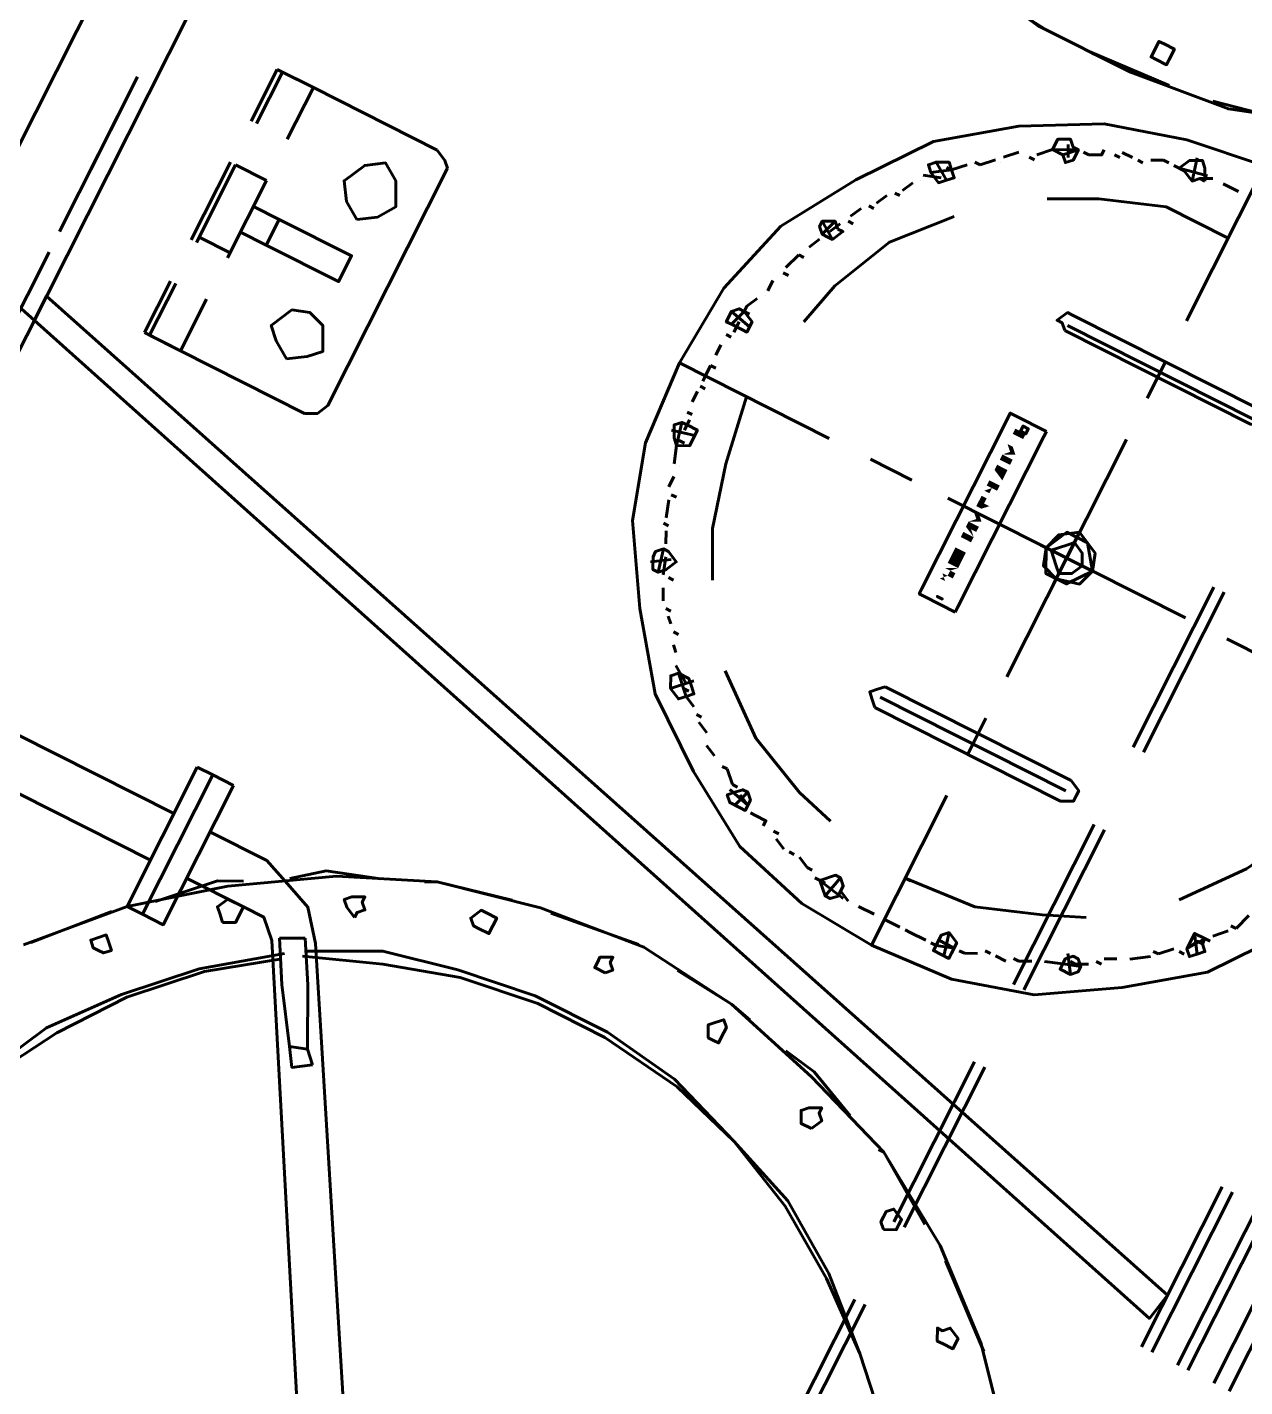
# Model space of a CAD drawing. Header units: metres. Extents: x 0 to 547597, y 0 to 1844684.
# Drawn here: x 543451.253 to 543452.124, y 1844572.332 to 1844573.304 of the extents above; entities that cross this region are included whole.
import ezdxf

# ---------------------------------------------------------------- set-up
doc = ezdxf.new("R2010")
doc.units = ezdxf.units.M
doc.layers.add('5_Thep', color=4, linetype='Continuous')
doc.layers.add('giai đoạn này', color=10, linetype='Continuous', lineweight=60)

# ---------------------------------------------------------------- blocks, each defined once
blk = doc.blocks.new('MBA220-MB')
for points in [[(810.06, 781.13), (805.92, 781.13), (805.92, 772.86), (810.06, 772.86), (810.06, 776.99)], [(830.72, 781.13), (826.59, 781.13), (826.59, 772.86), (830.72, 772.86), (830.72, 776.99)], [(851.39, 781.13), (847.25, 781.13), (847.25, 772.86), (851.39, 772.86), (851.39, 776.99)], [(884.45, 772.86), (884.45, 781.13), (880.32, 781.13), (880.32, 772.86)], [(888.58, 781.13), (884.45, 776.99), (884.45, 772.86)], [(884.45, 781.13), (884.45, 772.86), (884.45, 776.99)], [(892.72, 772.86), (892.72, 781.13), (888.58, 781.13), (888.58, 772.86)], [(892.72, 781.13), (888.58, 781.13), (888.58, 772.86), (892.72, 772.86), (892.72, 776.99)], [(905.12, 781.13), (900.98, 781.13), (900.98, 772.86), (905.12, 772.86)], [(909.25, 772.86), (909.25, 781.13), (905.12, 781.13), (905.12, 772.86)], [(913.38, 772.86), (913.38, 781.13), (909.25, 781.13), (909.25, 772.86)], [(913.38, 781.13), (917.51, 772.86), (917.51, 776.99)], [(851.39, 776.99), (855.52, 772.86), (855.52, 776.99)], [(863.79, 776.99), (859.65, 776.99), (859.65, 772.86), (863.79, 772.86)]]:
    blk.add_hatch(color=1).paths.add_polyline_path(points)
h = blk.add_hatch(color=1)
edge = h.paths.add_edge_path()
edge.add_line((818.32, 781.13), (818.32, 772.86))
edge.add_line((818.32, 772.86), (822.46, 776.99))
edge.add_line((822.46, 776.99), (818.32, 776.99))
h = blk.add_hatch(color=1)
edge = h.paths.add_edge_path()
edge.add_line((822.46, 781.13), (818.32, 776.99))
edge.add_line((818.32, 776.99), (822.46, 776.99))
edge.add_line((822.46, 776.99), (826.59, 772.86))
h = blk.add_hatch(color=1)
edge = h.paths.add_edge_path()
edge.add_line((843.12, 781.13), (834.86, 781.13))
edge.add_line((834.86, 781.13), (834.86, 772.86))
edge.add_line((834.86, 772.86), (843.12, 772.86))
edge.add_line((843.12, 772.86), (838.99, 772.86))
edge.add_line((838.99, 772.86), (843.12, 781.13))
edge.add_line((843.12, 781.13), (838.99, 781.13))
h = blk.add_hatch(color=1)
edge = h.paths.add_edge_path()
edge.add_line((859.65, 781.13), (863.79, 781.13))
edge.add_line((863.79, 781.13), (863.79, 776.99))
edge.add_line((863.79, 776.99), (863.79, 772.86))
edge.add_line((863.79, 772.86), (867.92, 772.86))
edge.add_line((867.92, 772.86), (867.92, 776.99))
edge.add_line((867.92, 776.99), (863.79, 781.13))
h = blk.add_hatch(color=1)
edge = h.paths.add_edge_path()
edge.add_line((872.05, 781.13), (872.05, 772.86))
edge.add_line((872.05, 772.86), (876.18, 776.99))
edge.add_line((876.18, 776.99), (872.05, 776.99))
h = blk.add_hatch(color=1)
edge = h.paths.add_edge_path()
edge.add_line((876.18, 781.13), (872.05, 776.99))
edge.add_line((872.05, 776.99), (876.18, 776.99))
edge.add_line((876.18, 776.99), (880.32, 772.86))
h = blk.add_hatch(color=1)
edge = h.paths.add_edge_path()
edge.add_line((925.78, 781.13), (917.51, 781.13))
edge.add_line((917.51, 781.13), (917.51, 776.99))
edge.add_line((917.51, 776.99), (921.65, 776.99))
edge.add_line((921.65, 776.99), (925.78, 772.86))
edge.add_line((925.78, 772.86), (921.65, 772.86))
edge.add_line((921.65, 772.86), (921.65, 776.99))
edge.add_line((921.65, 776.99), (921.65, 781.13))
h = blk.add_hatch(color=1)
edge = h.paths.add_edge_path()
edge.add_line((925.78, 781.13), (925.78, 776.99))
edge.add_line((925.78, 776.99), (921.65, 772.86))
edge.add_line((921.65, 772.86), (925.78, 772.86))
at = {"color": 1}
for points in [[(1351.47, 1219.22), (1223.35, 1219.22)], [(1351.47, 1206.82), (1223.35, 1206.82)], [(1351.47, 1186.16), (1223.35, 1186.16)], [(1351.47, 1177.89), (1223.35, 1177.89)], [(1182.02, 847.25), (1177.89, 909.25), (1161.36, 967.11), (1128.29, 1020.84), (1091.1, 1070.43), (1041.5, 1107.63)], [(557.95, 847.25), (566.21, 789.39), (582.75, 731.53), (611.68, 677.8), (648.87, 628.21), (698.47, 591.01), (752.2, 557.95), (810.06, 541.42), (872.05, 537.28), (934.05, 541.42), (987.77, 557.95), (1041.5, 591.01), (1091.1, 628.21), (1128.29, 677.8), (1161.36, 731.53), (1177.89, 789.39), (1182.02, 847.25)], [(1223.35, 1157.23), (1351.47, 1157.23)], [(1053.9, 111.59), (1033.24, 111.59), (1310.14, 1148.96), (1330.81, 1144.83), (1041.5, 70.26), (1041.5, -917.51), (1024.97, -917.51), (1024.97, -111.59)], [(1351.47, 1148.96), (1223.35, 1148.96)], [(1520.92, 1132.43), (1458.93, 1095.23), (1401.07, 1045.64), (1351.47, 987.77), (1310.14, 921.65), (1285.35, 851.39), (1264.68, 776.99), (1256.42, 702.6), (1264.68, 624.08), (1281.21, 549.68), (1310.14, 483.55), (1351.47, 417.43), (1396.94, 359.57), (1454.8, 305.84)], [(1711.04, 1107.63), (1649.05, 1095.23), (1595.32, 1074.57), (1541.59, 1049.77), (1487.86, 1012.57), (1446.53, 971.24), (1405.2, 925.78), (1372.14, 876.18), (1351.47, 822.46), (1330.81, 764.6), (1322.54, 706.73), (1322.54, 648.87), (1330.81, 591.01), (1343.21, 537.28), (1368.01, 487.69)], [(1711.04, 1107.63), (1649.05, 1095.23), (1595.32, 1074.57), (1541.59, 1049.77), (1487.86, 1012.57), (1446.53, 971.24), (1409.34, 925.78), (1376.27, 876.18), (1351.47, 822.46), (1334.94, 768.73), (1326.68, 706.73), (1326.68, 653.01), (1334.94, 595.14), (1351.47, 541.42), (1372.14, 487.69)], [(1053.9, 1029.1), (1012.57, 1062.17), (967.11, 1086.97), (938.18, 1095.23)], [(1053.9, 1074.57), (1041.5, 1078.7)], [(1053.9, 1070.43), (1053.9, 1074.57)], [(1066.3, 1062.17), (1058.03, 1070.43)], [(1070.43, 1058.03), (1070.43, 1062.17)], [(1070.43, 1058.03), (1082.83, 1049.77), (1086.97, 1053.9), (1082.83, 1058.03), (1078.7, 1062.17), (1074.57, 1058.03), (1070.43, 1058.03), (1070.43, 1049.77), (1074.57, 1049.77), (1082.83, 1049.77)], [(1082.83, 1058.03), (1070.43, 1049.77)], [(1082.83, 1049.77), (1074.57, 1053.9), (1074.57, 1058.03)], [(1086.97, 1045.64), (1086.97, 1049.77)], [(1095.23, 1033.24), (1086.97, 1041.5)], [(1405.2, 1049.77), (1359.74, 996.04)], [(1095.23, 1029.1), (1095.23, 1033.24)], [(1107.63, 1016.71), (1099.36, 1029.1)], [(1413.47, 1020.84), (1413.47, 1029.1), (1405.2, 1029.1), (1401.07, 1020.84), (1405.2, 1016.71), (1405.2, 1012.57), (1413.47, 1016.71), (1413.47, 1020.84)], [(1107.63, 1016.71), (1107.63, 1016.71)], [(872.05, 1008.44), (872.05, 975.38)], [(1115.9, 1000.17), (1111.76, 1008.44)], [(1120.03, 996.04), (1120.03, 1000.17)], [(1128.29, 983.64), (1124.16, 991.91)], [(1128.29, 987.77), (1132.43, 975.38), (1136.56, 975.38), (1136.56, 983.64), (1132.43, 987.77), (1128.29, 987.77), (1124.16, 983.64), (1124.16, 979.51), (1128.29, 975.38), (1132.43, 975.38)], [(1136.56, 983.64), (1124.16, 975.38)], [(1128.29, 979.51), (1128.29, 983.64)], [(1128.29, 847.25), (1124.16, 900.98), (1107.63, 946.45), (1095.23, 975.38)], [(1136.56, 962.98), (1132.43, 975.38)], [(1136.56, 962.98), (1136.56, 962.98)], [(1343.21, 971.24), (1310.14, 921.65), (1310.14, 917.51)], [(843.12, 958.84), (971.24, 958.84)], [(1033.24, 958.84), (1161.36, 958.84)], [(1144.83, 946.45), (1140.69, 954.71)], [(1223.35, 958.84), (1351.47, 958.84)], [(1359.74, 946.45), (1355.61, 954.71), (1351.47, 954.71), (1347.34, 954.71), (1343.21, 946.45), (1347.34, 942.31), (1351.47, 942.31), (1355.61, 942.31), (1359.74, 946.45)], [(1413.47, 958.84), (1541.59, 958.84)], [(-359.57, 433.96), (-314.1, 367.83), (-260.38, 318.24), (-198.38, 272.77), (-128.12, 239.71), (-53.73, 219.05), (20.66, 210.78), (95.06, 210.78), (169.45, 219.05), (243.84, 247.98), (309.97, 281.04), (371.97, 326.5), (425.69, 380.23), (467.02, 442.23), (504.22, 508.35), (529.02, 582.75), (541.42, 657.14), (541.42, 731.53), (533.15, 805.92), (508.35, 880.32)], [(971.24, 950.58), (843.12, 950.58)], [(1161.36, 950.58), (1033.24, 950.58)], [(1144.83, 942.31), (1144.83, 946.45)], [(1351.47, 950.58), (1223.35, 950.58)], [(1541.59, 950.58), (1413.47, 950.58)], [(872.05, 942.31), (872.05, 752.2)], [(1148.96, 929.91), (1148.96, 938.18)], [(727.4, 772.86), (727.4, 921.65), (723.27, 929.91), (723.27, 929.91), (715, 929.91), (715, 921.65)], [(1029.1, 772.86), (1029.1, 921.65), (1024.97, 929.91), (1020.84, 929.91), (1016.71, 929.91), (1012.57, 921.65)], [(1148.96, 921.65), (1148.96, 925.78)], [(715, 921.65), (715, 772.86)], [(723.27, 921.65), (723.27, 772.86)], [(1012.57, 921.65), (1012.57, 772.86)], [(1020.84, 921.65), (1020.84, 772.86)], [(1157.23, 909.25), (1153.09, 917.51)], [(1157.23, 905.12), (1157.23, 909.25)], [(1157.23, 900.98), (1161.36, 888.58), (1165.49, 888.58), (1165.49, 900.98), (1161.36, 900.98), (1153.09, 900.98), (1148.96, 892.72), (1153.09, 888.58), (1161.36, 888.58)], [(1165.49, 896.85), (1148.96, 892.72)], [(1157.23, 888.58), (1157.23, 900.98)], [(1161.36, 884.45), (1161.36, 888.58)], [(1297.75, 888.58), (1281.21, 851.39), (1277.08, 826.59)], [(1161.36, 867.92), (1161.36, 880.32)], [(888.58, 847.25), (884.45, 863.79), (872.05, 867.92), (859.65, 863.79), (851.39, 847.25), (859.65, 834.86), (872.05, 830.72), (884.45, 834.86), (888.58, 847.25)], [(872.05, 830.72), (855.52, 838.99), (855.52, 855.52), (872.05, 867.92), (888.58, 855.52), (888.58, 838.99), (872.05, 830.72)], [(872.05, 826.59), (872.05, 867.92)], [(872.05, 867.92), (872.05, 826.59)], [(1161.36, 863.79), (1161.36, 867.92)], [(1318.41, 867.92), (1318.41, 867.92), (1310.14, 872.05), (1306.01, 867.92), (1301.88, 867.92), (1306.01, 859.65), (1310.14, 855.52), (1318.41, 859.65), (1318.41, 867.92)], [(533.15, 793.53), (520.75, 851.39), (516.62, 855.52)], [(884.45, 847.25), (880.32, 855.52), (872.05, 859.65), (863.79, 855.52), (859.65, 847.25), (863.79, 843.12), (872.05, 834.86), (880.32, 843.12), (884.45, 847.25)], [(1161.36, 847.25), (1161.36, 859.65)], [(557.95, 847.25), (681.94, 847.25)], [(615.81, 847.25), (615.81, 797.66), (632.34, 752.2), (648.87, 719.13)], [(715, 847.25), (743.93, 847.25)], [(776.99, 847.25), (967.11, 847.25)], [(892.72, 847.25), (851.39, 847.25)], [(892.72, 847.25), (851.39, 847.25)], [(1000.17, 847.25), (1029.1, 847.25)], [(1062.17, 847.25), (1182.02, 847.25)], [(1128.29, 847.25), (1128.29, 851.39)], [(1161.36, 847.25), (1161.36, 847.25)], [(582.75, 838.99), (582.75, 826.59)], [(1161.36, 826.59), (1161.36, 838.99)], [(582.75, 826.59), (582.75, 826.59)], [(1161.36, 826.59), (1161.36, 826.59)], [(582.75, 818.32), (586.88, 810.06)], [(1157.23, 810.06), (1161.36, 818.32)], [(586.88, 814.19), (578.61, 810.06), (574.48, 805.92), (578.61, 797.66), (586.88, 793.53), (586.88, 797.66), (591.01, 805.92), (586.88, 810.06), (586.88, 814.19)], [(586.88, 793.53), (582.75, 814.19)], [(1161.36, 814.19), (1157.23, 793.53), (1161.36, 797.66), (1165.49, 801.79), (1165.49, 805.92), (1161.36, 810.06), (1153.09, 810.06), (1148.96, 805.92), (1148.96, 801.79), (1157.23, 793.53)], [(574.48, 801.79), (591.01, 805.92)], [(586.88, 805.92), (586.88, 805.92)], [(586.88, 797.66), (586.88, 789.39)], [(1165.49, 801.79), (1148.96, 805.92)], [(1157.23, 805.92), (1157.23, 805.92)], [(1157.23, 789.39), (1157.23, 797.66)], [(938.18, 793.53), (801.79, 793.53), (797.66, 793.53)], [(797.66, 793.53), (797.66, 768.73)], [(942.31, 793.53), (938.18, 793.53)], [(942.31, 793.53), (942.31, 768.73)], [(1268.82, 793.53), (1264.68, 776.99), (1260.55, 731.53)], [(586.88, 781.13), (586.88, 785.26)], [(586.88, 781.13), (591.01, 772.86)], [(801.79, 781.13), (801.79, 776.99)], [(805.92, 781.13), (801.79, 781.13), (801.79, 776.99), (805.92, 776.99), (805.92, 781.13), (801.79, 781.13)], [(938.18, 781.13), (938.18, 776.99)], [(938.18, 781.13), (938.18, 781.13), (938.18, 776.99), (938.18, 776.99), (938.18, 781.13), (938.18, 781.13)], [(1053.9, 665.4), (1086.97, 706.73), (1107.63, 752.2), (1115.9, 781.13)], [(1148.96, 772.86), (1153.09, 781.13)], [(1153.09, 781.13), (1153.09, 785.26)], [(1293.61, 776.99), (1293.61, 781.13), (1285.35, 781.13), (1281.21, 781.13), (1277.08, 776.99), (1281.21, 772.86), (1285.35, 768.73), (1293.61, 772.86), (1293.61, 776.99)], [(595.14, 764.6), (595.14, 768.73)], [(715, 772.86), (715, 768.73), (723.27, 764.6), (723.27, 768.73), (727.4, 772.86)], [(797.66, 768.73), (797.66, 764.6), (801.79, 764.6)], [(938.18, 764.6), (942.31, 764.6), (942.31, 768.73)], [(1012.57, 772.86), (1016.71, 768.73), (1020.84, 764.6), (1024.97, 768.73), (1029.1, 772.86)], [(1148.96, 764.6), (1148.96, 768.73)], [(541.42, 698.47), (537.28, 760.46)], [(595.14, 760.46), (595.14, 752.2)], [(801.79, 764.6), (938.18, 764.6)], [(1144.83, 752.2), (1148.96, 760.46)], [(524.88, 743.93), (524.88, 752.2), (520.75, 752.2), (512.49, 752.2), (512.49, 743.93), (512.49, 739.8), (520.75, 739.8), (524.88, 739.8), (524.88, 743.93)], [(599.28, 748.06), (599.28, 752.2)], [(1140.69, 748.06), (1140.69, 752.2)], [(599.28, 739.8), (603.41, 739.8), (607.54, 731.53)], [(1136.56, 731.53), (1136.56, 739.8), (1140.69, 739.8)], [(607.54, 727.4), (607.54, 731.53)], [(1136.56, 727.4), (1136.56, 731.53)], [(615.81, 706.73), (607.54, 723.27), (607.54, 719.13), (603.41, 715), (607.54, 706.73), (615.81, 706.73), (615.81, 715), (619.94, 719.13), (615.81, 723.27), (607.54, 723.27)], [(607.54, 723.27), (615.81, 715)], [(872.05, 723.27), (872.05, 690.2)], [(1128.29, 710.87), (1132.43, 706.73), (1136.56, 710.87), (1136.56, 719.13), (1136.56, 723.27), (1128.29, 723.27), (1124.16, 719.13), (1124.16, 715), (1128.29, 710.87)], [(1128.29, 715), (1132.43, 723.27)], [(1132.43, 723.27), (1128.29, 706.73)], [(607.54, 715), (615.81, 719.13)], [(615.81, 706.73), (615.81, 710.87)], [(1136.56, 715), (1124.16, 719.13)], [(1124.16, 706.73), (1124.16, 710.87)], [(541.42, 698.47), (541.42, 702.6)], [(615.81, 706.73), (624.08, 698.47)], [(1115.9, 698.47), (1124.16, 706.73)], [(628.21, 694.34), (628.21, 698.47)], [(1115.9, 694.34), (1115.9, 698.47)], [(1256.42, 698.47), (1264.68, 632.34)], [(1285.35, 686.07), (1285.35, 686.07), (1281.21, 690.2), (1277.08, 686.07), (1272.95, 686.07), (1277.08, 677.8), (1281.21, 677.8), (1285.35, 677.8), (1285.35, 686.07)], [(628.21, 686.07), (636.47, 677.8)], [(1107.63, 677.8), (1111.76, 686.07)], [(1686.24, 681.94), (1359.74, 491.82), (1339.08, 475.29), (1330.81, 454.62), (1322.54, 433.96)], [(1686.24, 681.94), (1359.74, 491.82), (1339.08, 475.29), (1330.81, 454.62), (1322.54, 433.96)], [(640.61, 677.8), (640.61, 677.8)], [(640.61, 673.67), (648.87, 665.4)], [(1095.23, 665.4), (1099.36, 673.67)], [(1103.5, 677.8), (1103.5, 677.8)], [(533.15, 603.41), (537.28, 624.08), (541.42, 665.4)], [(648.87, 661.27), (648.87, 665.4)], [(690.2, 665.4), (727.4, 632.34), (772.86, 611.68), (805.92, 603.41)], [(1091.1, 661.27), (1091.1, 665.4)], [(653.01, 657.14), (661.27, 648.87)], [(669.54, 636.47), (661.27, 648.87), (657.14, 644.74), (661.27, 636.47), (665.4, 632.34), (669.54, 636.47), (673.67, 644.74), (669.54, 648.87), (665.4, 653.01), (661.27, 648.87)], [(872.05, 657.14), (872.05, 537.28)], [(1082.83, 648.87), (1070.43, 636.47), (1074.57, 632.34), (1082.83, 636.47), (1086.97, 644.74), (1082.83, 648.87), (1078.7, 653.01), (1074.57, 648.87), (1070.43, 644.74), (1070.43, 636.47)], [(1082.83, 648.87), (1086.97, 657.14)], [(1702.77, 653.01), (1372.14, 462.89), (1359.74, 450.49), (1359.74, 433.96)], [(1702.77, 653.01), (1372.14, 462.89), (1359.74, 450.49), (1359.74, 433.96)], [(661.27, 644.74), (661.27, 648.87)], [(661.27, 636.47), (669.54, 648.87)], [(669.54, 644.74), (673.67, 632.34)], [(1066.3, 632.34), (1074.57, 644.74)], [(1082.83, 636.47), (1070.43, 648.87)], [(1078.7, 644.74), (1078.7, 648.87)], [(677.8, 632.34), (677.8, 632.34)], [(1062.17, 632.34), (1062.17, 632.34)], [(681.94, 628.21), (690.2, 624.08)], [(694.34, 619.94), (694.34, 624.08)], [(872.05, 591.01), (921.65, 599.28), (967.11, 611.68), (1000.17, 628.21)], [(1045.64, 619.94), (1045.64, 624.08)], [(1053.9, 624.08), (1058.03, 628.21)], [(698.47, 615.81), (706.73, 611.68)], [(1037.37, 611.68), (1041.5, 615.81)], [(710.87, 607.54), (710.87, 611.68)], [(715, 603.41), (723.27, 599.28)], [(727.4, 599.28), (727.4, 603.41)], [(1012.57, 599.28), (1012.57, 603.41)], [(1020.84, 599.28), (1029.1, 603.41)], [(1033.24, 607.54), (1033.24, 611.68)], [(1268.82, 603.41), (1281.21, 549.68), (1285.35, 541.42)], [(735.66, 595.14), (731.53, 591.01), (735.66, 582.75), (739.8, 582.75), (743.93, 586.88), (743.93, 591.01), (743.93, 595.14), (735.66, 599.28), (735.66, 595.14)], [(731.53, 595.14), (739.8, 591.01)], [(735.66, 582.75), (743.93, 595.14)], [(1012.57, 591.01), (996.04, 586.88), (1000.17, 582.75), (1004.31, 582.75), (1012.57, 586.88), (1012.57, 591.01), (1008.44, 595.14), (1000.17, 599.28), (996.04, 591.01), (996.04, 586.88)], [(1000.17, 591.01), (1012.57, 595.14)], [(1008.44, 582.75), (1000.17, 595.14)], [(1297.75, 591.01), (1297.75, 599.28), (1285.35, 599.28), (1285.35, 591.01), (1285.35, 586.88), (1293.61, 582.75), (1297.75, 586.88), (1297.75, 591.01)], [(743.93, 586.88), (731.53, 591.01)], [(743.93, 586.88), (743.93, 591.01)], [(748.06, 586.88), (756.33, 582.75)], [(983.64, 582.75), (991.91, 586.88)], [(996.04, 586.88), (996.04, 591.01)], [(764.6, 578.61), (764.6, 582.75)], [(764.6, 578.61), (776.99, 574.48)], [(781.13, 574.48), (781.13, 578.61)], [(958.84, 574.48), (958.84, 578.61)], [(962.98, 574.48), (975.38, 578.61)], [(979.51, 578.61), (979.51, 582.75)], [(789.39, 570.35), (797.66, 570.35)], [(801.79, 570.35), (801.79, 570.35)], [(805.92, 566.21), (814.19, 562.08), (818.32, 562.08)], [(830.72, 557.95), (818.32, 562.08), (818.32, 557.95), (822.46, 553.82), (830.72, 553.82), (830.72, 557.95), (830.72, 566.21), (830.72, 570.35), (822.46, 570.35), (818.32, 562.08)], [(818.32, 562.08), (818.32, 566.21)], [(822.46, 553.82), (826.59, 570.35)], [(909.25, 562.08), (909.25, 557.95), (913.38, 553.82), (921.65, 557.95), (925.78, 562.08), (921.65, 570.35), (909.25, 570.35), (909.25, 562.08)], [(917.51, 553.82), (913.38, 570.35)], [(921.65, 562.08), (921.65, 566.21)], [(925.78, 562.08), (938.18, 566.21)], [(938.18, 570.35), (938.18, 570.35)], [(946.45, 570.35), (954.71, 570.35)], [(826.59, 562.08), (834.86, 562.08)], [(838.99, 557.95), (838.99, 562.08)], [(847.25, 557.95), (855.52, 557.95)], [(863.79, 557.95), (863.79, 562.08)], [(863.79, 557.95), (872.05, 557.95), (876.18, 557.95)], [(880.32, 557.95), (880.32, 562.08)], [(884.45, 557.95), (892.72, 557.95)], [(900.98, 557.95), (900.98, 562.08)], [(905.12, 562.08), (913.38, 562.08)], [(925.78, 562.08), (909.25, 557.95)], [(1359.74, 483.55), (1388.67, 500.09), (1430, 520.75), (1438.27, 529.02)], [(1434.13, 508.35), (1446.53, 516.62), (1438.27, 529.02)], [(1368.01, 467.02), (1396.94, 483.55), (1434.13, 508.35), (1430, 520.75)], [(1297.75, 512.49), (1310.14, 475.29), (1326.68, 454.62)], [(1330.81, 508.35), (1326.68, 508.35), (1322.54, 512.49), (1318.41, 508.35), (1314.28, 508.35), (1318.41, 500.09), (1322.54, 495.95), (1326.68, 500.09), (1330.81, 508.35)], [(1359.74, 483.55), (1368.01, 467.02)], [(1376.27, 475.29), (1413.47, 425.69), (1454.8, 384.36), (1500.26, 347.17), (1558.12, 318.24), (1615.98, 297.57), (1677.98, 285.17), (1739.97, 285.17), (1801.97, 293.44), (1863.96, 305.84), (1925.95, 330.64), (1979.68, 363.7)], [(1380.4, 475.29), (1413.47, 429.83), (1454.8, 388.5), (1500.26, 355.43), (1549.86, 326.5), (1607.72, 305.84), (1661.45, 293.44), (1723.44, 285.17), (1781.3, 289.31), (1839.16, 301.71), (1901.16, 322.37), (1954.88, 347.17)], [(1322.54, 433.96), (1322.54, 388.5)], [(1322.54, 433.96), (1322.54, 388.5)], [(1359.74, 433.96), (1359.74, 388.5)], [(1359.74, 433.96), (1359.74, 388.5)], [(1376.27, 425.69), (1372.14, 433.96), (1359.74, 433.96), (1359.74, 421.56), (1368.01, 417.43), (1372.14, 421.56), (1376.27, 425.69)], [(1343.21, 425.69), (1351.47, 409.16), (1384.54, 376.1)], [(1285.35, 388.5), (1396.94, 388.5), (1396.94, 371.97)], [(1285.35, 371.97), (1285.35, 388.5)], [(1285.35, 388.5), (1396.94, 388.5), (1396.94, 371.97)], [(1285.35, 371.97), (1285.35, 388.5)], [(1285.35, 371.97), (1396.94, 371.97)], [(1396.94, 371.97), (1285.35, 371.97), (1285.35, 359.57)], [(1285.35, 371.97), (1396.94, 371.97)], [(1396.94, 371.97), (1285.35, 371.97), (1285.35, 359.57)], [(1396.94, 371.97), (1396.94, 359.57)], [(1396.94, 371.97), (1396.94, 359.57)], [(1434.13, 355.43), (1434.13, 359.57), (1430, 363.7), (1425.87, 359.57), (1421.73, 355.43), (1425.87, 351.3), (1430, 347.17), (1434.13, 351.3), (1434.13, 355.43)], [(1285.35, 359.57), (1396.94, 359.57)], [(1285.35, 359.57), (1396.94, 359.57)], [(1322.54, 359.57), (1322.54, 45.46)], [(1322.54, 359.57), (1322.54, 45.46)], [(1359.74, 359.57), (1359.74, 45.46)], [(1359.74, 359.57), (1359.74, 45.46)], [(1405.2, 351.3), (1450.66, 309.97)], [(822.46, 326.5), (818.32, 322.37), (814.19, 314.1)], [(1024.97, 314.1), (1020.84, 322.37), (1012.57, 326.5), (822.46, 326.5)], [(814.19, 214.91), (814.19, 314.1)], [(1024.97, 314.1), (1024.97, 214.91)], [(884.45, 285.17), (876.18, 297.57), (863.79, 305.84), (847.25, 297.57), (838.99, 285.17), (847.25, 272.77), (863.79, 264.51), (876.18, 272.77), (884.45, 285.17)], [(996.04, 285.17), (987.77, 297.57), (979.51, 305.84), (962.98, 297.57), (958.84, 285.17), (962.98, 272.77), (979.51, 264.51), (987.77, 272.77), (996.04, 285.17)], [(909.25, 235.58), (909.25, 293.44), (929.91, 293.44), (929.91, 235.58)], [(929.91, 214.91), (929.91, 235.58), (909.25, 235.58), (909.25, 214.91)], [(814.19, 185.98), (814.19, 214.91)], [(814.19, 214.91), (855.52, 214.91)], [(814.19, 214.91), (855.52, 214.91)], [(814.19, 214.91), (814.19, 190.12)], [(888.58, 214.91), (950.58, 214.91)], [(888.58, 214.91), (950.58, 214.91)], [(888.58, 214.91), (888.58, 190.12)], [(946.45, 214.91), (946.45, 190.12)], [(983.64, 214.91), (1024.97, 214.91)], [(983.64, 214.91), (1024.97, 214.91)], [(1024.97, 214.91), (1024.97, 185.98)], [(1024.97, 190.12), (1024.97, 214.91)], [(855.52, 190.12), (814.19, 190.12)], [(855.52, 185.98), (814.19, 185.98)], [(950.58, 190.12), (888.58, 190.12)], [(950.58, 185.98), (888.58, 185.98)], [(1024.97, 190.12), (983.64, 190.12)], [(1024.97, 185.98), (983.64, 185.98)], [(1322.54, 111.59), (66.13, 111.59)], [(987.77, 99.19), (863.79, 99.19)], [(876.18, 99.19), (938.18, 99.19)], [(1004.31, 99.19), (1384.54, 99.19)], [(1830.9, 45.46), (-872.05, 45.46)], [(1830.9, 45.46), (-872.05, 45.46)]]:
    blk.add_lwpolyline(points, dxfattribs=at)
blk = doc.blocks.new('mb moiTQK')
at = {"layer": 'giai đoạn này', "color": 1, "linetype": 'ByBlock', "ltscale": 5, "xscale": 0.001, "yscale": 0.001, "zscale": 0.001}
blk.add_blockref('MBA220-MB', (-88.05166, -82.51016), dxfattribs=at)
blk = doc.blocks.new('ACAD-DinhViTuyenDz220kV')
blk.add_circle((543470.18793, 1844560.06958), 117.55145)
at = {"layer": '5_Thep', "rotation": 243.2403583287449}
blk.add_blockref('mb moiTQK', (543485.661, 1844458.313), dxfattribs=at)

msp = doc.modelspace()

# ---------------------------------------------------------------- block references
msp.add_blockref('ACAD-DinhViTuyenDz220kV', (0, 0))

doc.saveas('drawing.dxf')
